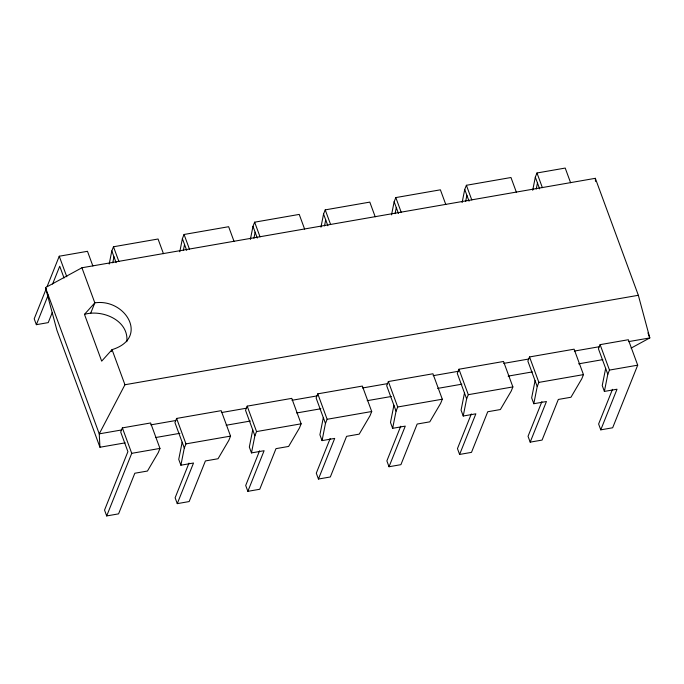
<?xml version="1.0" encoding="UTF-8"?>
<svg xmlns="http://www.w3.org/2000/svg" width="684" height="684" viewBox="0 0 684 684"><rect width="100%" height="100%" fill="white"/><g stroke="black" fill="none" stroke-linecap="round" stroke-linejoin="round"><path stroke-width="1.03" d="M126.797 341.726C129.131 320.394 102.309 309.125 84.474 314.358L101.685 361.143L112.039 349.652C149.454 338.127 125.582 298.207 94.828 302.858L84.474 314.358M109.201 264.067L111.808 250.942L113.476 246.77L158.055 239.007L163.459 253.687M112.757 262.844L113.963 256.791M179.789 251.772L182.397 238.639L184.064 234.475L228.644 226.712L234.039 241.384M183.346 250.549L184.543 244.496M182.149 442.197L178.738 459.366L180.892 465.214L193.521 463.008L177.276 503.638L189.16 501.56L205.405 460.939L218.042 458.742L228.875 440.282L230.542 436.11L221.188 410.665L176.609 418.437L174.942 422.601L184.304 448.046L180.892 465.214M250.37 239.468L252.977 226.344L254.645 222.18L299.224 214.408L304.619 229.089M253.926 238.254L255.132 232.192M252.729 429.903L249.327 447.062L251.473 452.911L264.101 450.713L247.856 491.334L259.74 489.265L275.994 448.644L288.622 446.438L299.464 427.979L301.131 423.815L291.769 398.37L247.189 406.142L245.53 410.306L254.884 435.751L251.473 452.911M320.958 227.173L323.558 214.049L325.225 209.877L369.805 202.113L375.208 216.794M324.507 225.951L325.712 219.897M323.318 417.599L319.907 434.767L322.061 440.616L334.69 438.41L318.436 479.039L330.329 476.97L346.574 436.341L359.203 434.143L370.044 415.684L371.711 411.512L362.358 386.075L317.778 393.839L316.111 398.011L325.464 423.447L322.061 440.616M391.539 214.879L394.146 201.746L395.814 197.582L440.393 189.819L445.788 204.49M395.096 213.656L396.293 207.594M393.898 405.304L390.487 422.464L392.642 428.321L405.27 426.115L389.025 466.744L400.909 464.667L417.163 424.046L429.791 421.84L440.633 403.38L442.3 399.217L432.938 373.772L388.358 381.544L386.691 385.708L396.053 411.152L392.642 428.321M462.119 202.575L464.727 189.451L466.394 185.287L510.974 177.515L516.369 192.195M465.676 201.361L466.881 195.299M464.479 393.001L461.076 410.169L463.222 416.017L475.859 413.82L459.605 454.441L471.49 452.372L487.743 411.751L500.372 409.545L511.213 391.086L512.88 386.922L503.527 361.477L458.947 369.24L457.28 373.413L466.633 398.858L463.222 416.017M532.708 190.28L535.316 177.156L536.983 172.984L565.215 168.067L570.61 182.748M536.256 189.058L537.462 183.004M535.068 380.706L531.656 397.874L533.811 403.722L546.439 401.517L530.186 442.146L542.079 440.077L558.324 399.447L570.96 397.25L581.793 378.791L583.461 374.618L574.107 349.182L529.527 356.945L527.86 361.109L537.214 386.554L533.811 403.722M605.648 368.411L602.236 385.571L604.391 391.419L617.019 389.222L600.774 429.851L612.659 427.774L637.702 365.171L628.339 339.726L600.107 344.651L598.44 348.814L607.802 374.259L604.391 391.419M46.332 288.503L34.2 318.829L36.355 324.678L48.239 322.609L52.198 312.699M47.111 286.545L59.243 256.226L87.475 251.302L92.87 265.982M36.355 324.678L48.239 294.966M52.591 284.065L59.722 266.238L64.048 277.995M90.664 313.281L94.828 302.858L81.926 267.769L45.477 287.631L56.926 330.269L99.95 447.242L125.198 442.847M111.278 351.55L112.039 349.652L124.941 384.741L99.248 433.853L99.95 447.242M122.368 427.885L120.709 432.057L127.908 451.645L104.541 510.084L106.687 515.933L118.58 513.864L134.825 473.234L147.453 471.037L158.295 452.577L159.962 448.413L150.608 422.969L122.368 427.885L131.73 453.33L106.687 515.933M184.304 448.046L185.963 443.882L176.609 418.437M188.989 463.102L175.121 497.79L177.276 503.638M254.884 435.751L256.551 431.578L247.189 406.142M259.578 450.807L245.701 485.486L247.856 491.334M325.464 423.447L327.132 419.283L317.778 393.839M330.158 438.512L316.29 473.191L318.436 479.039M396.053 411.152L397.72 406.989L388.358 381.544M400.738 426.209L386.87 460.896L389.025 466.744M466.633 398.858L468.301 394.685L458.947 369.24M471.327 413.914L457.459 448.593L459.605 454.441M537.214 386.554L538.881 382.39L529.527 356.945M541.908 401.619L528.039 436.298L530.186 442.146M607.802 374.259L609.47 370.087L600.107 344.651M612.496 389.316L598.62 423.994L600.774 429.851M631.11 348.113L649.8 337.93L638.343 295.291L595.328 178.319L81.926 267.769M124.941 384.741L638.343 295.291M121.538 429.971L99.248 433.853L45.477 287.631M150.813 424.867L175.779 420.523M221.394 412.572L246.36 408.22M291.983 400.277L316.94 395.925M362.563 387.973L387.529 383.63M433.143 375.678L458.109 371.327M503.732 363.384L528.698 359.032M574.312 351.08L599.278 346.728M628.528 341.632L649.8 337.93L647.962 332.92M155.704 437.529L179.901 433.314M226.19 425.251L250.387 421.036M296.685 412.965L320.882 408.75M367.171 400.687L391.368 396.472M437.657 388.401L461.854 384.186M508.144 376.123L532.34 371.908M578.63 363.845L602.826 359.63M131.73 453.33L159.962 448.413M185.963 443.882L230.542 436.11M256.551 431.578L301.131 423.815M327.132 419.283L371.711 411.512M397.72 406.989L442.3 399.217M468.301 394.685L512.88 386.922M538.881 382.39L583.461 374.618M609.47 370.087L637.702 365.171M536.983 172.984L542.378 187.664M535.316 177.156L539.625 188.878M466.394 185.287L471.789 199.959M464.727 189.451L469.044 201.181M395.814 197.582L401.209 212.262M394.146 201.746L398.456 213.476M325.225 209.877L330.628 224.557M323.558 214.049L327.875 225.771M254.645 222.18L260.04 236.861M252.977 226.344L257.287 238.075M184.064 234.475L189.459 249.156M182.397 238.639L186.706 250.37M113.476 246.77L118.879 261.45M111.808 250.942L116.126 262.665M59.243 256.226L66.801 276.772M595.328 178.319L595.49 181.405"/></g></svg>
